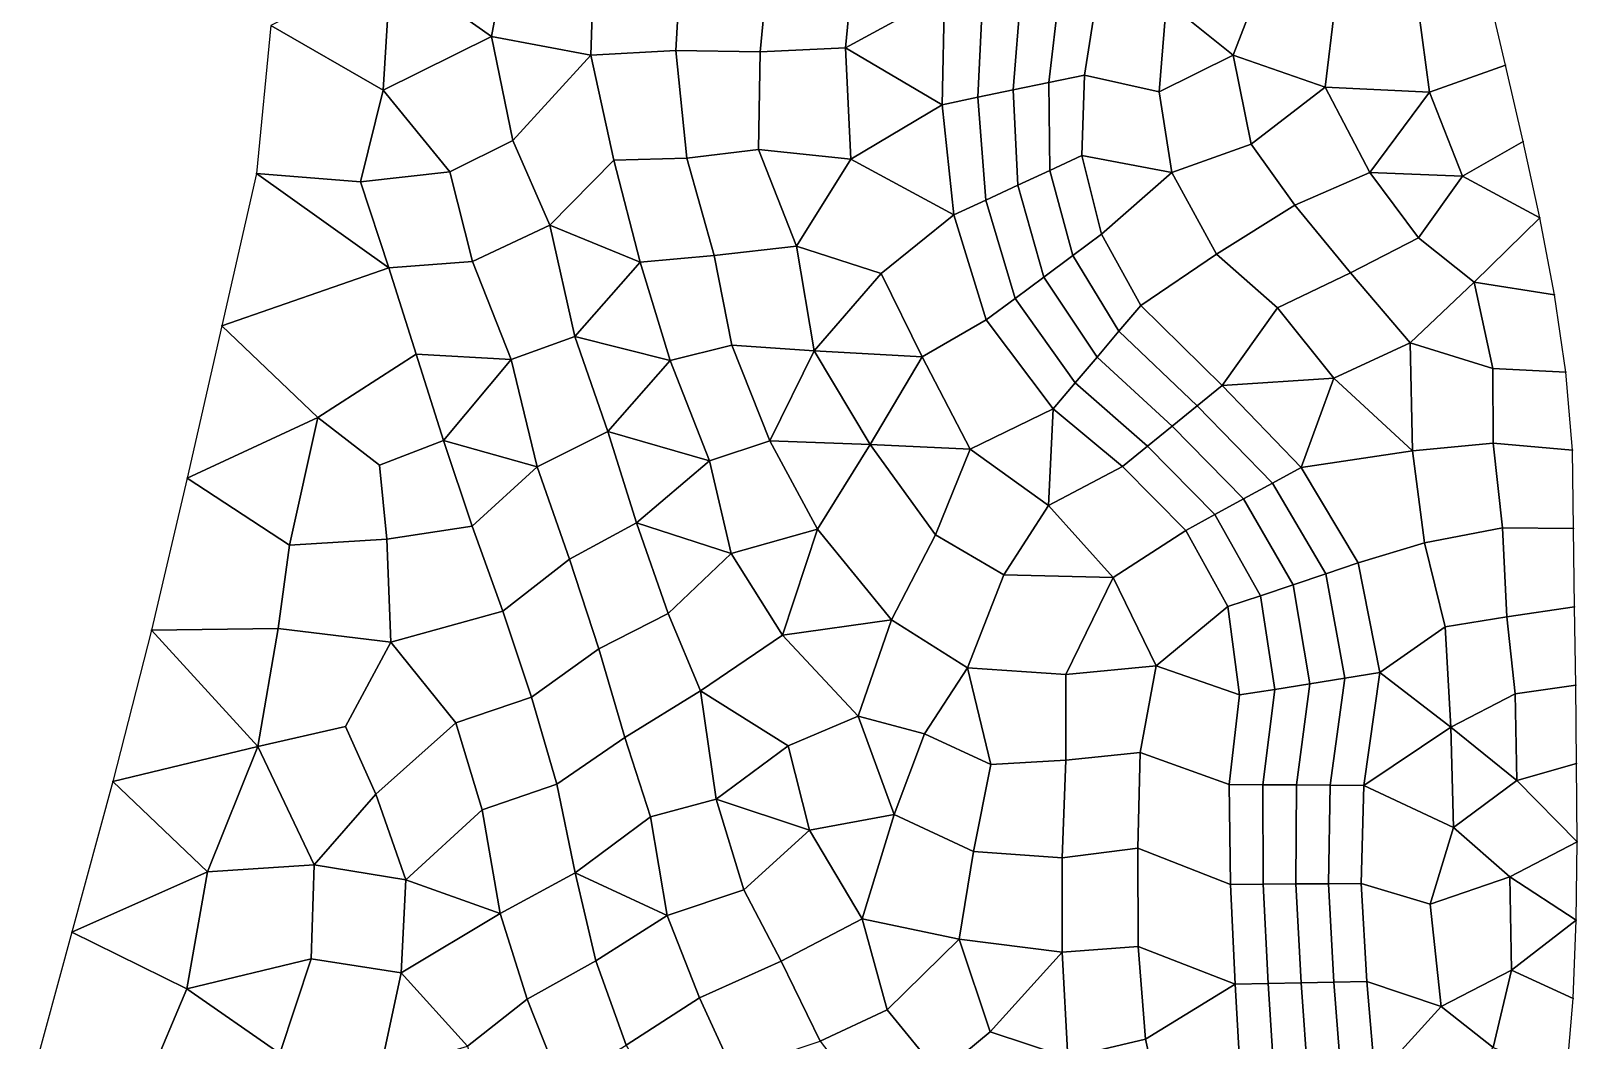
# Model space of a CAD drawing. Extents: x 391089 to 406232, y 6461839 to 6471033.
# Drawn here: x 403926.9 to 404189.2, y 6470342.9 to 6470514.2 of the extents above; entities that cross this region are included whole.
import ezdxf

# ---------------------------------------------------------------- set-up
doc = ezdxf.new("R2010")
doc.units = 0
for name, color, linetype in [('MESH_BOUND', 25, 'CONTINUOUS'), ('MESH_ELEMS', 18, 'CONTINUOUS'), ('MESH_NODES', 18, 'CONTINUOUS')]:
    doc.layers.add(name, color=color, linetype=linetype)

msp = doc.modelspace()

# ---------------------------------------------------------------- linework, layer by layer
at = {"layer": 'MESH_BOUND', "color": 25}
for points in [[(404177.037, 6470508.38, 6.102), (404173.406, 6470524.03, 4.552)], [(403967.588, 6470515.12, 3.218), (403965.142, 6470489.99, 4.467)], [(404180.042, 6470495.43, 5.876), (404177.037, 6470508.38, 6.102)], [(404182.911, 6470482.45, 5.476), (404180.042, 6470495.43, 5.876)], [(403965.142, 6470489.99, 4.467), (403959.247, 6470464.14, 5.478)], [(404185.403, 6470469.4, 5.1), (404182.911, 6470482.45, 5.476)], [(404187.305, 6470456.25, 4.723), (404185.403, 6470469.4, 5.1)], [(403959.247, 6470464.14, 5.478), (403953.353, 6470438.3, 4.936)], [(404188.41, 6470443.01, 4.124), (404187.305, 6470456.25, 4.723)], [(404188.601, 6470429.72, 3.824), (404188.41, 6470443.01, 4.124)], [(403953.353, 6470438.3, 4.936), (403947.342, 6470412.48, 4.225)], [(404188.791, 6470416.43, 3.184), (404188.601, 6470429.72, 3.824)], [(404188.982, 6470403.14, 3.511), (404188.791, 6470416.43, 3.184)], [(403947.342, 6470412.48, 4.225), (403940.759, 6470386.8, 3.603)], [(404189.14, 6470389.85, 4.058), (404188.982, 6470403.14, 3.511)], [(404189.21, 6470376.55, 4.41), (404189.14, 6470389.85, 4.058)], [(403940.759, 6470386.8, 3.603), (403933.807, 6470361.22, 3.65)], [(404189.064, 6470363.26, 4.702), (404189.21, 6470376.55, 4.41)], [(404188.524, 6470349.98, 4.929), (404189.064, 6470363.26, 4.702)], [(403933.807, 6470361.22, 3.65), (403926.854, 6470335.64, 4.252)], [(404187.419, 6470336.74, 5.2), (404188.524, 6470349.98, 4.929)]]:
    msp.add_polyline3d(points, dxfattribs=at)
at = {"layer": 'MESH_ELEMS', "color": 178}
for points in [[(404005.024, 6470513.27, 4.194), (404008.445, 6470531.76, 2.383), (403987.95, 6470525.31, 2.004), (404005.024, 6470513.27, 4.194)], [(404022.476, 6470529.12, 2.53), (404008.445, 6470531.76, 2.383), (404005.024, 6470513.27, 4.194), (404021.856, 6470510.07, 5.835)], [(404135.907, 6470523.14, 2.723), (404125.66, 6470531.11, 2.552), (404119.528, 6470519.12, 2.353), (404130.856, 6470510.07, 6.001)], [(404036.267, 6470510.85, 5.908), (404037.261, 6470527.78, 2.478), (404022.476, 6470529.12, 2.53), (404021.856, 6470510.07, 5.835)], [(404050.613, 6470510.62, 5.239), (404052.395, 6470529.49, 2.379), (404037.261, 6470527.78, 2.478), (404036.267, 6470510.85, 5.908)], [(404065.099, 6470511.31, 2.434), (404066.875, 6470530.11, 2.514), (404052.395, 6470529.49, 2.379), (404050.613, 6470510.62, 5.239)], [(404081.884, 6470520.51, 2.305), (404066.875, 6470530.11, 2.514), (404065.099, 6470511.31, 2.434), (404081.884, 6470520.51, 2.305)], [(403987.95, 6470525.31, 2.004), (403967.588, 6470515.12, 3.218), (403986.647, 6470504.12, 5.924), (403987.95, 6470525.31, 2.004)], [(404005.024, 6470513.27, 4.194), (403987.95, 6470525.31, 2.004), (403986.647, 6470504.12, 5.924), (404005.024, 6470513.27, 4.194)], [(404148.105, 6470518.22, 4.241), (404135.907, 6470523.14, 2.723), (404130.856, 6470510.07, 6.001), (404146.45, 6470504.63, 6.123)], [(404162.284, 6470517.73, 5.074), (404164.179, 6470503.78, 6.225), (404177.037, 6470508.38, 6.102), (404173.406, 6470524.03, 4.552)], [(404081.485, 6470501.67, 2.071), (404081.884, 6470520.51, 2.305), (404065.099, 6470511.31, 2.434), (404081.485, 6470501.67, 2.071)], [(404081.485, 6470501.67, 2.071), (404087.514, 6470502.93, 2.005), (404088.358, 6470520.47, 2.249), (404081.884, 6470520.51, 2.305)], [(404087.514, 6470502.93, 2.005), (404093.543, 6470504.19, 1.65), (404094.833, 6470520.44, 1.28), (404088.358, 6470520.47, 2.249)], [(404093.543, 6470504.19, 1.65), (404099.571, 6470505.45, 1.436), (404101.307, 6470520.41, 1.531), (404094.833, 6470520.44, 1.28)], [(404099.571, 6470505.45, 1.436), (404105.6, 6470506.71, 1.99), (404107.781, 6470520.38, 2.254), (404101.307, 6470520.41, 1.531)], [(404119.528, 6470519.12, 2.353), (404107.781, 6470520.38, 2.254), (404105.6, 6470506.71, 1.99), (404118.275, 6470503.85, 2.426)], [(404130.856, 6470510.07, 6.001), (404119.528, 6470519.12, 2.353), (404118.275, 6470503.85, 2.426), (404130.856, 6470510.07, 6.001)], [(404146.45, 6470504.63, 6.123), (404164.179, 6470503.78, 6.225), (404162.284, 6470517.73, 5.074), (404148.105, 6470518.22, 4.241)], [(403965.142, 6470489.99, 4.467), (403982.8, 6470488.6, 1.533), (403986.647, 6470504.12, 5.924), (403967.588, 6470515.12, 3.218)], [(404008.633, 6470495.57, 4.751), (404005.024, 6470513.27, 4.194), (403986.647, 6470504.12, 5.924), (403997.911, 6470490.29, 2.37)], [(404021.856, 6470510.07, 5.835), (404005.024, 6470513.27, 4.194), (404008.633, 6470495.57, 4.751), (404021.856, 6470510.07, 5.835)], [(404025.767, 6470492.23, 3.047), (404021.856, 6470510.07, 5.835), (404008.633, 6470495.57, 4.751), (404014.88, 6470481.22, 2.208)], [(404036.267, 6470510.85, 5.908), (404021.856, 6470510.07, 5.835), (404025.767, 6470492.23, 3.047), (404038.156, 6470492.57, 2.718)], [(404050.613, 6470510.62, 5.239), (404036.267, 6470510.85, 5.908), (404038.156, 6470492.57, 2.718), (404050.299, 6470494.06, 3.407)], [(404065.978, 6470492.43, 2.458), (404065.099, 6470511.31, 2.434), (404050.613, 6470510.62, 5.239), (404050.299, 6470494.06, 3.407)], [(404081.485, 6470501.67, 2.071), (404065.099, 6470511.31, 2.434), (404065.978, 6470492.43, 2.458), (404081.485, 6470501.67, 2.071)], [(404133.902, 6470494.97, 3.53), (404130.856, 6470510.07, 6.001), (404118.275, 6470503.85, 2.426), (404120.434, 6470490.17, 2.496)], [(404130.856, 6470510.07, 6.001), (404133.902, 6470494.97, 3.53), (404146.45, 6470504.63, 6.123), (404130.856, 6470510.07, 6.001)], [(404164.179, 6470503.78, 6.225), (404169.786, 6470489.55, 3.678), (404180.042, 6470495.43, 5.876), (404177.037, 6470508.38, 6.102)], [(404094.311, 6470488.01, 0.98), (404099.743, 6470490.53, 1.862), (404099.571, 6470505.45, 1.436), (404093.543, 6470504.19, 1.65)], [(404099.743, 6470490.53, 1.862), (404105.175, 6470493.04, 1.911), (404105.6, 6470506.71, 1.99), (404099.571, 6470505.45, 1.436)], [(404105.175, 6470493.04, 1.911), (404120.434, 6470490.17, 2.496), (404118.275, 6470503.85, 2.426), (404105.6, 6470506.71, 1.99)], [(404146.45, 6470504.63, 6.123), (404133.902, 6470494.97, 3.53), (404141.346, 6470484.61, 2.332), (404154.044, 6470490.16, 2.784)], [(404154.044, 6470490.16, 2.784), (404164.179, 6470503.78, 6.225), (404146.45, 6470504.63, 6.123), (404154.044, 6470490.16, 2.784)], [(403997.911, 6470490.29, 2.37), (403986.647, 6470504.12, 5.924), (403982.8, 6470488.6, 1.533), (403997.911, 6470490.29, 2.37)], [(404083.447, 6470482.97, 2.195), (404088.879, 6470485.49, 2.272), (404087.514, 6470502.93, 2.005), (404081.485, 6470501.67, 2.071)], [(404088.879, 6470485.49, 2.272), (404094.311, 6470488.01, 0.98), (404093.543, 6470504.19, 1.65), (404087.514, 6470502.93, 2.005)], [(404164.179, 6470503.78, 6.225), (404154.044, 6470490.16, 2.784), (404169.786, 6470489.55, 3.678), (404164.179, 6470503.78, 6.225)], [(404065.978, 6470492.43, 2.458), (404083.447, 6470482.97, 2.195), (404081.485, 6470501.67, 2.071), (404065.978, 6470492.43, 2.458)], [(403997.911, 6470490.29, 2.37), (404001.781, 6470475.05, 2.233), (404014.88, 6470481.22, 2.208), (404008.633, 6470495.57, 4.751)], [(404050.299, 6470494.06, 3.407), (404038.156, 6470492.57, 2.718), (404042.803, 6470476.09, 2.573), (404056.755, 6470477.67, 2.398)], [(404065.978, 6470492.43, 2.458), (404050.299, 6470494.06, 3.407), (404056.755, 6470477.67, 2.398), (404065.978, 6470492.43, 2.458)], [(404133.902, 6470494.97, 3.53), (404120.434, 6470490.17, 2.496), (404128.019, 6470476.32, 2.205), (404141.346, 6470484.61, 2.332)], [(404180.042, 6470495.43, 5.876), (404169.786, 6470489.55, 3.678), (404182.911, 6470482.45, 5.476), (404180.042, 6470495.43, 5.876)], [(404030.213, 6470474.93, 2.367), (404025.767, 6470492.23, 3.047), (404014.88, 6470481.22, 2.208), (404030.213, 6470474.93, 2.367)], [(404030.213, 6470474.93, 2.367), (404042.803, 6470476.09, 2.573), (404038.156, 6470492.57, 2.718), (404025.767, 6470492.23, 3.047)], [(404071.102, 6470473.01, 2.314), (404083.447, 6470482.97, 2.195), (404065.978, 6470492.43, 2.458), (404056.755, 6470477.67, 2.398)], [(404103.621, 6470476.07, 1.717), (404108.512, 6470479.71, 1.798), (404105.175, 6470493.04, 1.911), (404099.743, 6470490.53, 1.862)], [(404108.512, 6470479.71, 1.798), (404120.434, 6470490.17, 2.496), (404105.175, 6470493.04, 1.911), (404108.512, 6470479.71, 1.798)], [(403987.581, 6470474, 1.376), (403965.142, 6470489.99, 4.467), (403959.247, 6470464.14, 5.478), (403987.581, 6470474, 1.376)], [(403987.581, 6470474, 1.376), (403982.8, 6470488.6, 1.533), (403965.142, 6470489.99, 4.467), (403987.581, 6470474, 1.376)], [(403987.581, 6470474, 1.376), (404001.781, 6470475.05, 2.233), (403997.911, 6470490.29, 2.37), (403982.8, 6470488.6, 1.533)], [(404098.73, 6470472.42, 1.168), (404103.621, 6470476.07, 1.717), (404099.743, 6470490.53, 1.862), (404094.311, 6470488.01, 0.98)], [(404108.512, 6470479.71, 1.798), (404115.197, 6470467.59, 2.22), (404128.019, 6470476.32, 2.205), (404120.434, 6470490.17, 2.496)], [(404150.75, 6470473.14, 2.372), (404162.324, 6470479.07, 2.878), (404154.044, 6470490.16, 2.784), (404141.346, 6470484.61, 2.332)], [(404169.786, 6470489.55, 3.678), (404154.044, 6470490.16, 2.784), (404162.324, 6470479.07, 2.878), (404169.786, 6470489.55, 3.678)], [(404169.786, 6470489.55, 3.678), (404162.324, 6470479.07, 2.878), (404171.743, 6470471.57, 3.373), (404182.911, 6470482.45, 5.476)], [(404093.839, 6470468.78, 2.229), (404098.73, 6470472.42, 1.168), (404094.311, 6470488.01, 0.98), (404088.879, 6470485.49, 2.272)], [(404088.948, 6470465.13, 2.376), (404093.839, 6470468.78, 2.229), (404088.879, 6470485.49, 2.272), (404083.447, 6470482.97, 2.195)], [(404138.405, 6470467.17, 2.525), (404150.75, 6470473.14, 2.372), (404141.346, 6470484.61, 2.332), (404128.019, 6470476.32, 2.205)], [(404019.147, 6470462.35, 1.976), (404014.88, 6470481.22, 2.208), (404001.781, 6470475.05, 2.233), (404008.34, 6470458.44, 2.022)], [(404014.88, 6470481.22, 2.208), (404019.147, 6470462.35, 1.976), (404030.213, 6470474.93, 2.367), (404014.88, 6470481.22, 2.208)], [(404071.102, 6470473.01, 2.314), (404078.092, 6470458.87, 2.117), (404088.948, 6470465.13, 2.376), (404083.447, 6470482.97, 2.195)], [(404182.911, 6470482.45, 5.476), (404171.743, 6470471.57, 3.373), (404185.403, 6470469.4, 5.1), (404182.911, 6470482.45, 5.476)], [(404111.478, 6470463.21, 2.09), (404115.197, 6470467.59, 2.22), (404108.512, 6470479.71, 1.798), (404103.621, 6470476.07, 1.717)], [(404160.89, 6470461.25, 2.333), (404171.743, 6470471.57, 3.373), (404162.324, 6470479.07, 2.878), (404150.75, 6470473.14, 2.372)], [(404035.343, 6470458.26, 2.303), (404045.789, 6470460.86, 2.506), (404042.803, 6470476.09, 2.573), (404030.213, 6470474.93, 2.367)], [(404056.755, 6470477.67, 2.398), (404042.803, 6470476.09, 2.573), (404045.789, 6470460.86, 2.506), (404059.73, 6470459.92, 2.423)], [(404071.102, 6470473.01, 2.314), (404056.755, 6470477.67, 2.398), (404059.73, 6470459.92, 2.423), (404071.102, 6470473.01, 2.314)], [(404107.759, 6470458.83, 1.077), (404111.478, 6470463.21, 2.09), (404103.621, 6470476.07, 1.717), (404098.73, 6470472.42, 1.168)], [(404128.962, 6470454, 2.299), (404138.405, 6470467.17, 2.525), (404128.019, 6470476.32, 2.205), (404115.197, 6470467.59, 2.22)], [(403975.528, 6470448.59, 3.259), (403992.211, 6470459.35, 1.242), (403987.581, 6470474, 1.376), (403959.247, 6470464.14, 5.478)], [(403992.211, 6470459.35, 1.242), (404008.34, 6470458.44, 2.022), (404001.781, 6470475.05, 2.233), (403987.581, 6470474, 1.376)], [(404019.147, 6470462.35, 1.976), (404035.343, 6470458.26, 2.303), (404030.213, 6470474.93, 2.367), (404019.147, 6470462.35, 1.976)], [(404071.102, 6470473.01, 2.314), (404059.73, 6470459.92, 2.423), (404078.092, 6470458.87, 2.117), (404071.102, 6470473.01, 2.314)], [(404147.933, 6470455.26, 2.509), (404160.89, 6470461.25, 2.333), (404150.75, 6470473.14, 2.372), (404138.405, 6470467.17, 2.525)], [(404104.04, 6470454.45, 2.094), (404107.759, 6470458.83, 1.077), (404098.73, 6470472.42, 1.168), (404093.839, 6470468.78, 2.229)], [(404160.89, 6470461.25, 2.333), (404174.928, 6470456.91, 2.797), (404171.743, 6470471.57, 3.373), (404160.89, 6470461.25, 2.333)], [(404174.928, 6470456.91, 2.797), (404187.305, 6470456.25, 4.723), (404185.403, 6470469.4, 5.1), (404171.743, 6470471.57, 3.373)], [(404100.321, 6470450.07, 2.188), (404104.04, 6470454.45, 2.094), (404093.839, 6470468.78, 2.229), (404088.948, 6470465.13, 2.376)], [(404086.209, 6470443.2, 2.146), (404100.321, 6470450.07, 2.188), (404088.948, 6470465.13, 2.376), (404078.092, 6470458.87, 2.117)], [(404111.478, 6470463.21, 2.09), (404124.739, 6470450.56, 1.514), (404128.962, 6470454, 2.299), (404115.197, 6470467.59, 2.22)], [(404138.405, 6470467.17, 2.525), (404128.962, 6470454, 2.299), (404147.933, 6470455.26, 2.509), (404138.405, 6470467.17, 2.525)], [(403975.528, 6470448.59, 3.259), (403959.247, 6470464.14, 5.478), (403953.353, 6470438.3, 4.936), (403975.528, 6470448.59, 3.259)], [(404107.759, 6470458.83, 1.077), (404120.517, 6470447.13, 1.121), (404124.739, 6470450.56, 1.514), (404111.478, 6470463.21, 2.09)], [(404008.34, 6470458.44, 2.022), (404012.738, 6470440.2, 2.097), (404024.772, 6470446.23, 2.134), (404019.147, 6470462.35, 1.976)], [(404024.772, 6470446.23, 2.134), (404035.343, 6470458.26, 2.303), (404019.147, 6470462.35, 1.976), (404024.772, 6470446.23, 2.134)], [(404045.789, 6470460.86, 2.506), (404035.343, 6470458.26, 2.303), (404042.016, 6470441.2, 2.259), (404052.212, 6470444.62, 2.457)], [(404059.73, 6470459.92, 2.423), (404045.789, 6470460.86, 2.506), (404052.212, 6470444.62, 2.457), (404059.73, 6470459.92, 2.423)], [(404052.212, 6470444.62, 2.457), (404069.245, 6470443.98, 2.321), (404059.73, 6470459.92, 2.423), (404052.212, 6470444.62, 2.457)], [(404078.092, 6470458.87, 2.117), (404059.73, 6470459.92, 2.423), (404069.245, 6470443.98, 2.321), (404078.092, 6470458.87, 2.117)], [(404147.933, 6470455.26, 2.509), (404161.274, 6470442.91, 2.509), (404160.89, 6470461.25, 2.333), (404147.933, 6470455.26, 2.509)], [(404174.928, 6470456.91, 2.797), (404160.89, 6470461.25, 2.333), (404161.274, 6470442.91, 2.509), (404174.975, 6470444.22, 2.561)], [(403986.009, 6470440.46, 2.013), (403996.842, 6470444.7, 1.522), (403992.211, 6470459.35, 1.242), (403975.528, 6470448.59, 3.259)], [(403996.842, 6470444.7, 1.522), (404008.34, 6470458.44, 2.022), (403992.211, 6470459.35, 1.242), (403996.842, 6470444.7, 1.522)], [(404012.738, 6470440.2, 2.097), (404008.34, 6470458.44, 2.022), (403996.842, 6470444.7, 1.522), (404012.738, 6470440.2, 2.097)], [(404024.772, 6470446.23, 2.134), (404042.016, 6470441.2, 2.259), (404035.343, 6470458.26, 2.303), (404024.772, 6470446.23, 2.134)], [(404086.209, 6470443.2, 2.146), (404078.092, 6470458.87, 2.117), (404069.245, 6470443.98, 2.321), (404086.209, 6470443.2, 2.146)], [(404104.04, 6470454.45, 2.094), (404116.295, 6470443.7, 2.307), (404120.517, 6470447.13, 1.121), (404107.759, 6470458.83, 1.077)], [(404128.962, 6470454, 2.299), (404142.403, 6470440.09, 2.237), (404147.933, 6470455.26, 2.509), (404128.962, 6470454, 2.299)], [(404147.933, 6470455.26, 2.509), (404142.403, 6470440.09, 2.237), (404161.274, 6470442.91, 2.509), (404147.933, 6470455.26, 2.509)], [(404174.975, 6470444.22, 2.561), (404188.41, 6470443.01, 4.124), (404187.305, 6470456.25, 4.723), (404174.928, 6470456.91, 2.797)], [(404100.321, 6470450.07, 2.188), (404112.072, 6470440.26, 2.313), (404116.295, 6470443.7, 2.307), (404104.04, 6470454.45, 2.094)], [(404124.739, 6470450.56, 1.514), (404137.512, 6470437.42, 1.104), (404142.403, 6470440.09, 2.237), (404128.962, 6470454, 2.299)], [(404099.522, 6470433.62, 2.131), (404100.321, 6470450.07, 2.188), (404086.209, 6470443.2, 2.146), (404099.522, 6470433.62, 2.131)], [(404100.321, 6470450.07, 2.188), (404099.522, 6470433.62, 2.131), (404112.072, 6470440.26, 2.313), (404100.321, 6470450.07, 2.188)], [(404120.517, 6470447.13, 1.121), (404132.622, 6470434.75, 2.349), (404137.512, 6470437.42, 1.104), (404124.739, 6470450.56, 1.514)], [(403975.528, 6470448.59, 3.259), (403953.353, 6470438.3, 4.936), (403970.723, 6470426.92, 4.181), (403975.528, 6470448.59, 3.259)], [(403970.723, 6470426.92, 4.181), (403987.247, 6470427.92, 2.363), (403986.009, 6470440.46, 2.013), (403975.528, 6470448.59, 3.259)], [(404116.295, 6470443.7, 2.307), (404127.731, 6470432.09, 2.296), (404132.622, 6470434.75, 2.349), (404120.517, 6470447.13, 1.121)], [(403996.842, 6470444.7, 1.522), (403986.009, 6470440.46, 2.013), (403987.247, 6470427.92, 2.363), (404001.75, 6470430.14, 1.251)], [(404001.75, 6470430.14, 1.251), (404012.738, 6470440.2, 2.097), (403996.842, 6470444.7, 1.522), (404001.75, 6470430.14, 1.251)], [(404012.738, 6470440.2, 2.097), (404018.22, 6470424.51, 2.259), (404029.637, 6470430.68, 2.012), (404024.772, 6470446.23, 2.134)], [(404042.016, 6470441.2, 2.259), (404024.772, 6470446.23, 2.134), (404029.637, 6470430.68, 2.012), (404042.016, 6470441.2, 2.259)], [(404045.661, 6470425.47, 2.165), (404060.348, 6470429.65, 2.406), (404052.212, 6470444.62, 2.457), (404042.016, 6470441.2, 2.259)], [(404060.348, 6470429.65, 2.406), (404069.245, 6470443.98, 2.321), (404052.212, 6470444.62, 2.457), (404060.348, 6470429.65, 2.406)], [(404176.583, 6470429.83, 2.657), (404174.975, 6470444.22, 2.561), (404161.274, 6470442.91, 2.509), (404163.322, 6470427.3, 2.597)], [(404176.583, 6470429.83, 2.657), (404188.601, 6470429.72, 3.824), (404188.41, 6470443.01, 4.124), (404174.975, 6470444.22, 2.561)], [(404060.348, 6470429.65, 2.406), (404072.853, 6470414.26, 2.278), (404080.321, 6470428.64, 2.175), (404069.245, 6470443.98, 2.321)], [(404086.209, 6470443.2, 2.146), (404069.245, 6470443.98, 2.321), (404080.321, 6470428.64, 2.175), (404086.209, 6470443.2, 2.146)], [(404080.321, 6470428.64, 2.175), (404091.913, 6470421.87, 1.991), (404099.522, 6470433.62, 2.131), (404086.209, 6470443.2, 2.146)], [(404112.072, 6470440.26, 2.313), (404122.84, 6470429.42, 2.22), (404127.731, 6470432.09, 2.296), (404116.295, 6470443.7, 2.307)], [(404152.086, 6470423.91, 2.02), (404163.322, 6470427.3, 2.597), (404161.274, 6470442.91, 2.509), (404142.403, 6470440.09, 2.237)], [(404018.22, 6470424.51, 2.259), (404012.738, 6470440.2, 2.097), (404001.75, 6470430.14, 1.251), (404006.949, 6470415.68, 0.803)], [(404045.661, 6470425.47, 2.165), (404042.016, 6470441.2, 2.259), (404029.637, 6470430.68, 2.012), (404045.661, 6470425.47, 2.165)], [(404110.492, 6470421.41, 1.992), (404122.84, 6470429.42, 2.22), (404112.072, 6470440.26, 2.313), (404099.522, 6470433.62, 2.131)], [(404137.512, 6470437.42, 1.104), (404146.558, 6470422.05, 1.034), (404152.086, 6470423.91, 2.02), (404142.403, 6470440.09, 2.237)], [(403947.342, 6470412.48, 4.225), (403968.791, 6470412.76, 3.898), (403970.723, 6470426.92, 4.181), (403953.353, 6470438.3, 4.936)], [(404132.622, 6470434.75, 2.349), (404141.03, 6470420.19, 2.09), (404146.558, 6470422.05, 1.034), (404137.512, 6470437.42, 1.104)], [(404110.492, 6470421.41, 1.992), (404099.522, 6470433.62, 2.131), (404091.913, 6470421.87, 1.991), (404110.492, 6470421.41, 1.992)], [(404127.731, 6470432.09, 2.296), (404135.502, 6470418.33, 2.155), (404141.03, 6470420.19, 2.09), (404132.622, 6470434.75, 2.349)], [(404122.84, 6470429.42, 2.22), (404129.974, 6470416.48, 2.221), (404135.502, 6470418.33, 2.155), (404127.731, 6470432.09, 2.296)], [(403987.949, 6470410.47, 2.796), (404006.949, 6470415.68, 0.803), (404001.75, 6470430.14, 1.251), (403987.247, 6470427.92, 2.363)], [(404034.971, 6470415.32, 2.133), (404029.637, 6470430.68, 2.012), (404018.22, 6470424.51, 2.259), (404023.241, 6470409.32, 2.214)], [(404029.637, 6470430.68, 2.012), (404034.971, 6470415.32, 2.133), (404045.661, 6470425.47, 2.165), (404029.637, 6470430.68, 2.012)], [(404060.348, 6470429.65, 2.406), (404045.661, 6470425.47, 2.165), (404054.371, 6470411.62, 2.342), (404060.348, 6470429.65, 2.406)], [(404054.371, 6470411.62, 2.342), (404072.853, 6470414.26, 2.278), (404060.348, 6470429.65, 2.406), (404054.371, 6470411.62, 2.342)], [(404091.913, 6470421.87, 1.991), (404080.321, 6470428.64, 2.175), (404072.853, 6470414.26, 2.278), (404085.779, 6470406.11, 2.384)], [(404129.974, 6470416.48, 2.221), (404122.84, 6470429.42, 2.22), (404110.492, 6470421.41, 1.992), (404117.796, 6470406.43, 1.946)], [(404177.303, 6470414.77, 2.696), (404176.583, 6470429.83, 2.657), (404163.322, 6470427.3, 2.597), (404166.841, 6470413.02, 2.535)], [(404177.303, 6470414.77, 2.696), (404188.791, 6470416.43, 3.184), (404188.601, 6470429.72, 3.824), (404176.583, 6470429.83, 2.657)], [(403987.949, 6470410.47, 2.796), (403987.247, 6470427.92, 2.363), (403970.723, 6470426.92, 4.181), (403968.791, 6470412.76, 3.898)], [(404166.841, 6470413.02, 2.535), (404163.322, 6470427.3, 2.597), (404152.086, 6470423.91, 2.02), (404155.759, 6470405.29, 2.217)], [(404006.949, 6470415.68, 0.803), (404011.805, 6470401.11, 1.803), (404023.241, 6470409.32, 2.214), (404018.22, 6470424.51, 2.259)], [(404054.371, 6470411.62, 2.342), (404045.661, 6470425.47, 2.165), (404034.971, 6470415.32, 2.133), (404040.452, 6470402.21, 2.049)], [(404146.558, 6470422.05, 1.034), (404149.808, 6470404.33, 1.132), (404155.759, 6470405.29, 2.217), (404152.086, 6470423.91, 2.02)], [(404102.456, 6470404.96, 2.112), (404110.492, 6470421.41, 1.992), (404091.913, 6470421.87, 1.991), (404085.779, 6470406.11, 2.384)], [(404110.492, 6470421.41, 1.992), (404102.456, 6470404.96, 2.112), (404117.796, 6470406.43, 1.946), (404110.492, 6470421.41, 1.992)], [(404141.03, 6470420.19, 2.09), (404143.856, 6470403.38, 1.616), (404149.808, 6470404.33, 1.132), (404146.558, 6470422.05, 1.034)], [(404129.974, 6470416.48, 2.221), (404131.953, 6470401.48, 1.799), (404137.904, 6470402.43, 2.17), (404135.502, 6470418.33, 2.155)], [(404135.502, 6470418.33, 2.155), (404137.904, 6470402.43, 2.17), (404143.856, 6470403.38, 1.616), (404141.03, 6470420.19, 2.09)], [(403998.95, 6470396.78, 2.215), (404011.805, 6470401.11, 1.803), (404006.949, 6470415.68, 0.803), (403987.949, 6470410.47, 2.796)], [(404040.452, 6470402.21, 2.049), (404034.971, 6470415.32, 2.133), (404023.241, 6470409.32, 2.214), (404027.607, 6470394.24, 2.204)], [(404129.974, 6470416.48, 2.221), (404117.796, 6470406.43, 1.946), (404131.953, 6470401.48, 1.799), (404129.974, 6470416.48, 2.221)], [(404188.982, 6470403.14, 3.511), (404188.791, 6470416.43, 3.184), (404177.303, 6470414.77, 2.696), (404178.683, 6470401.68, 2.361)], [(403965.332, 6470392.74, 3.409), (403968.791, 6470412.76, 3.898), (403947.342, 6470412.48, 4.225), (403965.332, 6470392.74, 3.409)], [(403980.213, 6470396.15, 3.642), (403987.949, 6470410.47, 2.796), (403968.791, 6470412.76, 3.898), (403965.332, 6470392.74, 3.409)], [(404054.371, 6470411.62, 2.342), (404067.203, 6470397.9, 2.401), (404072.853, 6470414.26, 2.278), (404054.371, 6470411.62, 2.342)], [(404078.476, 6470394.9, 2.437), (404085.779, 6470406.11, 2.384), (404072.853, 6470414.26, 2.278), (404067.203, 6470397.9, 2.401)], [(404167.791, 6470396.02, 2.017), (404166.841, 6470413.02, 2.535), (404155.759, 6470405.29, 2.217), (404167.791, 6470396.02, 2.017)], [(404178.683, 6470401.68, 2.361), (404177.303, 6470414.77, 2.696), (404166.841, 6470413.02, 2.535), (404167.791, 6470396.02, 2.017)], [(403940.759, 6470386.8, 3.603), (403965.332, 6470392.74, 3.409), (403947.342, 6470412.48, 4.225), (403940.759, 6470386.8, 3.603)], [(403998.95, 6470396.78, 2.215), (403987.949, 6470410.47, 2.796), (403980.213, 6470396.15, 3.642), (403985.364, 6470384.66, 3.741)], [(404054.371, 6470411.62, 2.342), (404040.452, 6470402.21, 2.049), (404055.372, 6470392.85, 2.116), (404067.203, 6470397.9, 2.401)], [(404027.607, 6470394.24, 2.204), (404023.241, 6470409.32, 2.214), (404011.805, 6470401.11, 1.803), (404016.099, 6470386.36, 1.611)], [(404085.779, 6470406.11, 2.384), (404078.476, 6470394.9, 2.437), (404089.71, 6470389.66, 2.287), (404085.779, 6470406.11, 2.384)], [(404102.456, 6470404.96, 2.112), (404085.779, 6470406.11, 2.384), (404089.71, 6470389.66, 2.287), (404102.483, 6470390.44, 2.029)], [(404115.092, 6470391.69, 2.065), (404117.796, 6470406.43, 1.946), (404102.456, 6470404.96, 2.112), (404102.483, 6470390.44, 2.029)], [(404131.953, 6470401.48, 1.799), (404117.796, 6470406.43, 1.946), (404115.092, 6470391.69, 2.065), (404130.154, 6470386.28, 1.992)], [(404149.808, 6470404.33, 1.132), (404147.317, 6470386.17, 1.684), (404153.037, 6470386.13, 2.089), (404155.759, 6470405.29, 2.217)], [(404167.791, 6470396.02, 2.017), (404155.759, 6470405.29, 2.217), (404153.037, 6470386.13, 2.089), (404167.791, 6470396.02, 2.017)], [(404043.156, 6470383.8, 1.896), (404040.452, 6470402.21, 2.049), (404027.607, 6470394.24, 2.204), (404031.96, 6470380.81, 2.133)], [(404040.452, 6470402.21, 2.049), (404043.156, 6470383.8, 1.896), (404055.372, 6470392.85, 2.116), (404040.452, 6470402.21, 2.049)], [(404131.953, 6470401.48, 1.799), (404130.154, 6470386.28, 1.992), (404135.875, 6470386.24, 1.959), (404137.904, 6470402.43, 2.17)], [(404137.904, 6470402.43, 2.17), (404135.875, 6470386.24, 1.959), (404141.596, 6470386.21, 1.263), (404143.856, 6470403.38, 1.616)], [(404143.856, 6470403.38, 1.616), (404141.596, 6470386.21, 1.263), (404147.317, 6470386.17, 1.684), (404149.808, 6470404.33, 1.132)], [(404189.14, 6470389.85, 4.058), (404188.982, 6470403.14, 3.511), (404178.683, 6470401.68, 2.361), (404178.961, 6470386.99, 1.989)], [(403998.95, 6470396.78, 2.215), (404003.431, 6470382.01, 2.439), (404016.099, 6470386.36, 1.611), (404011.805, 6470401.11, 1.803)], [(404178.961, 6470386.99, 1.989), (404178.683, 6470401.68, 2.361), (404167.791, 6470396.02, 2.017), (404178.961, 6470386.99, 1.989)], [(404067.203, 6470397.9, 2.401), (404055.372, 6470392.85, 2.116), (404058.97, 6470378.56, 1.798), (404073.358, 6470381.19, 2.253)], [(404078.476, 6470394.9, 2.437), (404067.203, 6470397.9, 2.401), (404073.358, 6470381.19, 2.253), (404078.476, 6470394.9, 2.437)], [(403974.894, 6470372.66, 3.447), (403985.364, 6470384.66, 3.741), (403980.213, 6470396.15, 3.642), (403965.332, 6470392.74, 3.409)], [(403985.364, 6470384.66, 3.741), (403990.482, 6470370.09, 3.426), (404003.431, 6470382.01, 2.439), (403998.95, 6470396.78, 2.215)], [(404031.96, 6470380.81, 2.133), (404027.607, 6470394.24, 2.204), (404016.099, 6470386.36, 1.611), (404019.208, 6470371.31, 1.106)], [(404073.358, 6470381.19, 2.253), (404086.789, 6470374.89, 2.216), (404089.71, 6470389.66, 2.287), (404078.476, 6470394.9, 2.437)], [(404167.791, 6470396.02, 2.017), (404153.037, 6470386.13, 2.089), (404168.262, 6470379.01, 1.798), (404167.791, 6470396.02, 2.017)], [(404167.791, 6470396.02, 2.017), (404168.262, 6470379.01, 1.798), (404178.961, 6470386.99, 1.989), (404167.791, 6470396.02, 2.017)], [(403965.332, 6470392.74, 3.409), (403940.759, 6470386.8, 3.603), (403956.844, 6470371.46, 3.342), (403965.332, 6470392.74, 3.409)], [(403965.332, 6470392.74, 3.409), (403956.844, 6470371.46, 3.342), (403974.894, 6470372.66, 3.447), (403965.332, 6470392.74, 3.409)], [(404043.156, 6470383.8, 1.896), (404058.97, 6470378.56, 1.798), (404055.372, 6470392.85, 2.116), (404043.156, 6470383.8, 1.896)], [(404114.685, 6470375.47, 2.069), (404115.092, 6470391.69, 2.065), (404102.483, 6470390.44, 2.029), (404101.831, 6470373.85, 2.142)], [(404130.154, 6470386.28, 1.992), (404115.092, 6470391.69, 2.065), (404114.685, 6470375.47, 2.069), (404130.415, 6470369.33, 1.977)], [(404086.789, 6470374.89, 2.216), (404101.831, 6470373.85, 2.142), (404102.483, 6470390.44, 2.029), (404089.71, 6470389.66, 2.287)], [(404189.14, 6470389.85, 4.058), (404178.961, 6470386.99, 1.989), (404189.21, 6470376.55, 4.41), (404189.14, 6470389.85, 4.058)], [(403956.844, 6470371.46, 3.342), (403940.759, 6470386.8, 3.603), (403933.807, 6470361.22, 3.65), (403956.844, 6470371.46, 3.342)], [(404019.208, 6470371.31, 1.106), (404016.099, 6470386.36, 1.611), (404003.431, 6470382.01, 2.439), (404006.491, 6470364.37, 2.517)], [(404177.814, 6470370.64, 2.233), (404189.21, 6470376.55, 4.41), (404178.961, 6470386.99, 1.989), (404168.262, 6470379.01, 1.798)], [(403985.364, 6470384.66, 3.741), (403974.894, 6470372.66, 3.447), (403990.482, 6470370.09, 3.426), (403985.364, 6470384.66, 3.741)], [(404047.804, 6470368.43, 1.743), (404043.156, 6470383.8, 1.896), (404031.96, 6470380.81, 2.133), (404034.798, 6470364.03, 2.008)], [(404058.97, 6470378.56, 1.798), (404043.156, 6470383.8, 1.896), (404047.804, 6470368.43, 1.743), (404058.97, 6470378.56, 1.798)], [(404130.154, 6470386.28, 1.992), (404130.415, 6470369.33, 1.977), (404135.95, 6470369.37, 1.871), (404135.875, 6470386.24, 1.959)], [(404135.875, 6470386.24, 1.959), (404135.95, 6470369.37, 1.871), (404141.485, 6470369.41, 1.156), (404141.596, 6470386.21, 1.263)], [(404141.596, 6470386.21, 1.263), (404141.485, 6470369.41, 1.156), (404147.021, 6470369.44, 2.102), (404147.317, 6470386.17, 1.684)], [(404147.317, 6470386.17, 1.684), (404147.021, 6470369.44, 2.102), (404152.556, 6470369.48, 2.034), (404153.037, 6470386.13, 2.089)], [(404152.556, 6470369.48, 2.034), (404164.292, 6470365.99, 1.868), (404168.262, 6470379.01, 1.798), (404153.037, 6470386.13, 2.089)], [(404003.431, 6470382.01, 2.439), (403990.482, 6470370.09, 3.426), (404006.491, 6470364.37, 2.517), (404003.431, 6470382.01, 2.439)], [(404067.918, 6470363.51, 1.932), (404073.358, 6470381.19, 2.253), (404058.97, 6470378.56, 1.798), (404067.918, 6470363.51, 1.932)], [(404067.918, 6470363.51, 1.932), (404084.348, 6470360.05, 2.267), (404086.789, 6470374.89, 2.216), (404073.358, 6470381.19, 2.253)], [(404034.798, 6470364.03, 2.008), (404031.96, 6470380.81, 2.133), (404019.208, 6470371.31, 1.106), (404034.798, 6470364.03, 2.008)], [(404047.804, 6470368.43, 1.743), (404054.166, 6470356.32, 1.834), (404067.918, 6470363.51, 1.932), (404058.97, 6470378.56, 1.798)], [(404168.262, 6470379.01, 1.798), (404164.292, 6470365.99, 1.868), (404177.814, 6470370.64, 2.233), (404168.262, 6470379.01, 1.798)], [(404177.814, 6470370.64, 2.233), (404189.064, 6470363.26, 4.702), (404189.21, 6470376.55, 4.41), (404177.814, 6470370.64, 2.233)], [(404084.348, 6470360.05, 2.267), (404101.817, 6470357.8, 2.017), (404101.831, 6470373.85, 2.142), (404086.789, 6470374.89, 2.216)], [(404114.714, 6470358.79, 2.108), (404114.685, 6470375.47, 2.069), (404101.831, 6470373.85, 2.142), (404101.817, 6470357.8, 2.017)], [(404114.714, 6470358.79, 2.108), (404131.2, 6470352.4, 1.997), (404130.415, 6470369.33, 1.977), (404114.685, 6470375.47, 2.069)], [(403933.807, 6470361.22, 3.65), (403953.305, 6470351.6, 3.129), (403956.844, 6470371.46, 3.342), (403933.807, 6470361.22, 3.65)], [(403974.386, 6470356.69, 3.272), (403974.894, 6470372.66, 3.447), (403956.844, 6470371.46, 3.342), (403953.305, 6470351.6, 3.129)], [(403974.386, 6470356.69, 3.272), (403989.705, 6470354.33, 3.282), (403990.482, 6470370.09, 3.426), (403974.894, 6470372.66, 3.447)], [(404022.709, 6470356.35, 1.324), (404019.208, 6470371.31, 1.106), (404006.491, 6470364.37, 2.517), (404011.063, 6470349.84, 2.594)], [(404019.208, 6470371.31, 1.106), (404022.709, 6470356.35, 1.324), (404034.798, 6470364.03, 2.008), (404019.208, 6470371.31, 1.106)], [(404178.101, 6470354.75, 3.075), (404177.814, 6470370.64, 2.233), (404164.292, 6470365.99, 1.868), (404166.169, 6470348.63, 1.97)], [(404178.101, 6470354.75, 3.075), (404189.064, 6470363.26, 4.702), (404177.814, 6470370.64, 2.233), (404178.101, 6470354.75, 3.075)], [(403989.705, 6470354.33, 3.282), (404006.491, 6470364.37, 2.517), (403990.482, 6470370.09, 3.426), (403989.705, 6470354.33, 3.282)], [(404040.322, 6470350.1, 1.866), (404054.166, 6470356.32, 1.834), (404047.804, 6470368.43, 1.743), (404034.798, 6470364.03, 2.008)], [(404130.415, 6470369.33, 1.977), (404131.2, 6470352.4, 1.997), (404136.782, 6470352.52, 1.928), (404135.95, 6470369.37, 1.871)], [(404135.95, 6470369.37, 1.871), (404136.782, 6470352.52, 1.928), (404142.365, 6470352.64, 0.975), (404141.485, 6470369.41, 1.156)], [(404141.485, 6470369.41, 1.156), (404142.365, 6470352.64, 0.975), (404147.947, 6470352.75, 1.806), (404147.021, 6470369.44, 2.102)], [(404147.021, 6470369.44, 2.102), (404147.947, 6470352.75, 1.806), (404153.53, 6470352.87, 1.827), (404152.556, 6470369.48, 2.034)], [(404153.53, 6470352.87, 1.827), (404166.169, 6470348.63, 1.97), (404164.292, 6470365.99, 1.868), (404152.556, 6470369.48, 2.034)], [(403989.705, 6470354.33, 3.282), (404000.911, 6470341.88, 2.992), (404011.063, 6470349.84, 2.594), (404006.491, 6470364.37, 2.517)], [(404022.709, 6470356.35, 1.324), (404027.854, 6470342.03, 1.48), (404040.322, 6470350.1, 1.866), (404034.798, 6470364.03, 2.008)], [(404054.166, 6470356.32, 1.834), (404060.756, 6470342.73, 1.72), (404072.139, 6470348.04, 1.979), (404067.918, 6470363.51, 1.932)], [(404067.918, 6470363.51, 1.932), (404072.139, 6470348.04, 1.979), (404084.348, 6470360.05, 2.267), (404067.918, 6470363.51, 1.932)], [(404189.064, 6470363.26, 4.702), (404178.101, 6470354.75, 3.075), (404188.524, 6470349.98, 4.929), (404189.064, 6470363.26, 4.702)], [(403946.893, 6470336.43, 3.011), (403953.305, 6470351.6, 3.129), (403933.807, 6470361.22, 3.65), (403926.854, 6470335.64, 4.252)], [(404089.597, 6470344.32, 2.153), (404084.348, 6470360.05, 2.267), (404072.139, 6470348.04, 1.979), (404081.046, 6470337.15, 2.227)], [(404101.817, 6470357.8, 2.017), (404084.348, 6470360.05, 2.267), (404089.597, 6470344.32, 2.153), (404101.817, 6470357.8, 2.017)], [(404101.817, 6470357.8, 2.017), (404089.597, 6470344.32, 2.153), (404102.826, 6470339.95, 1.948), (404101.817, 6470357.8, 2.017)], [(404101.817, 6470357.8, 2.017), (404102.826, 6470339.95, 1.948), (404116.001, 6470343.08, 1.985), (404114.714, 6470358.79, 2.108)], [(404116.001, 6470343.08, 1.985), (404131.2, 6470352.4, 1.997), (404114.714, 6470358.79, 2.108), (404116.001, 6470343.08, 1.985)], [(403969.075, 6470340.62, 3.128), (403974.386, 6470356.69, 3.272), (403953.305, 6470351.6, 3.129), (403969.075, 6470340.62, 3.128)], [(403986.043, 6470337.42, 3.161), (403989.705, 6470354.33, 3.282), (403974.386, 6470356.69, 3.272), (403969.075, 6470340.62, 3.128)], [(404011.063, 6470349.84, 2.594), (404016.829, 6470335.32, 2.368), (404027.854, 6470342.03, 1.48), (404022.709, 6470356.35, 1.324)], [(404045.971, 6470337.75, 1.823), (404060.756, 6470342.73, 1.72), (404054.166, 6470356.32, 1.834), (404040.322, 6470350.1, 1.866)], [(403989.705, 6470354.33, 3.282), (403986.043, 6470337.42, 3.161), (404000.911, 6470341.88, 2.992), (403989.705, 6470354.33, 3.282)], [(404132.181, 6470335.48, 2.098), (404131.2, 6470352.4, 1.997), (404116.001, 6470343.08, 1.985), (404119.083, 6470329.16, 2.057)], [(404131.2, 6470352.4, 1.997), (404132.181, 6470335.48, 2.098), (404137.868, 6470335.68, 1.643), (404136.782, 6470352.52, 1.928)], [(404136.782, 6470352.52, 1.928), (404137.868, 6470335.68, 1.643), (404143.556, 6470335.88, 0.959), (404142.365, 6470352.64, 0.975)], [(404142.365, 6470352.64, 0.975), (404143.556, 6470335.88, 0.959), (404149.244, 6470336.07, 1.889), (404147.947, 6470352.75, 1.806)], [(404147.947, 6470352.75, 1.806), (404149.244, 6470336.07, 1.889), (404154.932, 6470336.27, 1.771), (404153.53, 6470352.87, 1.827)], [(404166.169, 6470348.63, 1.97), (404153.53, 6470352.87, 1.827), (404154.932, 6470336.27, 1.771), (404166.169, 6470348.63, 1.97)], [(404166.169, 6470348.63, 1.97), (404174.954, 6470341.66, 2.878), (404178.101, 6470354.75, 3.075), (404166.169, 6470348.63, 1.97)], [(404174.954, 6470341.66, 2.878), (404187.419, 6470336.74, 5.2), (404188.524, 6470349.98, 4.929), (404178.101, 6470354.75, 3.075)], [(403946.893, 6470336.43, 3.011), (403958.966, 6470327.7, 2.88), (403969.075, 6470340.62, 3.128), (403953.305, 6470351.6, 3.129)], [(404000.911, 6470341.88, 2.992), (404003.894, 6470328.54, 2.87), (404016.829, 6470335.32, 2.368), (404011.063, 6470349.84, 2.594)], [(404045.971, 6470337.75, 1.823), (404040.322, 6470350.1, 1.866), (404027.854, 6470342.03, 1.48), (404035.5, 6470328.7, 1.51)], [(404071.356, 6470328.86, 1.913), (404081.046, 6470337.15, 2.227), (404072.139, 6470348.04, 1.979), (404060.756, 6470342.73, 1.72)], [(404166.16, 6470331.7, 2.149), (404174.954, 6470341.66, 2.878), (404166.169, 6470348.63, 1.97), (404154.932, 6470336.27, 1.771)], [(404091.193, 6470324.27, 2.017), (404102.826, 6470339.95, 1.948), (404089.597, 6470344.32, 2.153), (404081.046, 6470337.15, 2.227)], [(404119.083, 6470329.16, 2.057), (404116.001, 6470343.08, 1.985), (404102.826, 6470339.95, 1.948), (404105.861, 6470322.96, 2.014)]]:
    msp.add_3dface(points, dxfattribs=at)
at = {"layer": 'MESH_NODES', "color": 18}
for p in [(404005.024, 6470513.27, 4.194), (404021.856, 6470510.07, 5.835), (404036.267, 6470510.85, 5.908), (404050.613, 6470510.62, 5.239), (404065.099, 6470511.31, 2.434), (404130.856, 6470510.07, 6.001), (404177.037, 6470508.38, 6.102), (404099.571, 6470505.45, 1.436), (404105.6, 6470506.71, 1.99), (404146.45, 6470504.63, 6.123), (403986.647, 6470504.12, 5.924), (404087.514, 6470502.93, 2.005), (404093.543, 6470504.19, 1.65), (404118.275, 6470503.85, 2.426), (404164.179, 6470503.78, 6.225), (404081.485, 6470501.67, 2.071), (404008.633, 6470495.57, 4.751), (404050.299, 6470494.06, 3.407), (404133.902, 6470494.97, 3.53), (404180.042, 6470495.43, 5.876), (404025.767, 6470492.23, 3.047), (404038.156, 6470492.57, 2.718), (404065.978, 6470492.43, 2.458), (404105.175, 6470493.04, 1.911), (403965.142, 6470489.99, 4.467), (403997.911, 6470490.29, 2.37), (404099.743, 6470490.53, 1.862), (404120.434, 6470490.17, 2.496), (404154.044, 6470490.16, 2.784), (404169.786, 6470489.55, 3.678), (403982.8, 6470488.6, 1.533), (404094.311, 6470488.01, 0.98), (404088.879, 6470485.49, 2.272), (404141.346, 6470484.61, 2.332), (404014.88, 6470481.22, 2.208), (404083.447, 6470482.97, 2.195), (404182.911, 6470482.45, 5.476), (404108.512, 6470479.71, 1.798), (404162.324, 6470479.07, 2.878), (404042.803, 6470476.09, 2.573), (404056.755, 6470477.67, 2.398), (404103.621, 6470476.07, 1.717), (404128.019, 6470476.32, 2.205), (403987.581, 6470474, 1.376), (404001.781, 6470475.05, 2.233), (404030.213, 6470474.93, 2.367), (404071.102, 6470473.01, 2.314), (404150.75, 6470473.14, 2.372), (404098.73, 6470472.42, 1.168), (404171.743, 6470471.57, 3.373), (404093.839, 6470468.78, 2.229), (404185.403, 6470469.4, 5.1), (404088.948, 6470465.13, 2.376), (404115.197, 6470467.59, 2.22), (404138.405, 6470467.17, 2.525), (403959.247, 6470464.14, 5.478), (404111.478, 6470463.21, 2.09), (404019.147, 6470462.35, 1.976), (404045.789, 6470460.86, 2.506), (404059.73, 6470459.92, 2.423), (404160.89, 6470461.25, 2.333), (403992.211, 6470459.35, 1.242), (404008.34, 6470458.44, 2.022), (404035.343, 6470458.26, 2.303), (404078.092, 6470458.87, 2.117), (404107.759, 6470458.83, 1.077), (404147.933, 6470455.26, 2.509), (404174.928, 6470456.91, 2.797), (404187.305, 6470456.25, 4.723), (404104.04, 6470454.45, 2.094), (404128.962, 6470454, 2.299), (404100.321, 6470450.07, 2.188), (404124.739, 6470450.56, 1.514), (403975.528, 6470448.59, 3.259), (404120.517, 6470447.13, 1.121), (403996.842, 6470444.7, 1.522), (404024.772, 6470446.23, 2.134), (404052.212, 6470444.62, 2.457), (404174.975, 6470444.22, 2.561), (404069.245, 6470443.98, 2.321), (404086.209, 6470443.2, 2.146), (404116.295, 6470443.7, 2.307), (404161.274, 6470442.91, 2.509), (404188.41, 6470443.01, 4.124), (403986.009, 6470440.46, 2.013), (404012.738, 6470440.2, 2.097), (404042.016, 6470441.2, 2.259), (404112.072, 6470440.26, 2.313), (404142.403, 6470440.09, 2.237), (403953.353, 6470438.3, 4.936), (404137.512, 6470437.42, 1.104), (404099.522, 6470433.62, 2.131), (404132.622, 6470434.75, 2.349), (404127.731, 6470432.09, 2.296), (404001.75, 6470430.14, 1.251), (404029.637, 6470430.68, 2.012), (404060.348, 6470429.65, 2.406), (404080.321, 6470428.64, 2.175), (404122.84, 6470429.42, 2.22), (404176.583, 6470429.83, 2.657), (404188.601, 6470429.72, 3.824), (403970.723, 6470426.92, 4.181), (403987.247, 6470427.92, 2.363), (404163.322, 6470427.3, 2.597), (404018.22, 6470424.51, 2.259), (404045.661, 6470425.47, 2.165), (404152.086, 6470423.91, 2.02), (404091.913, 6470421.87, 1.991), (404110.492, 6470421.41, 1.992), (404146.558, 6470422.05, 1.034), (404135.502, 6470418.33, 2.155), (404141.03, 6470420.19, 2.09), (404006.949, 6470415.68, 0.803), (404034.971, 6470415.32, 2.133), (404129.974, 6470416.48, 2.221), (404188.791, 6470416.43, 3.184), (403968.791, 6470412.76, 3.898), (404072.853, 6470414.26, 2.278), (404166.841, 6470413.02, 2.535), (404177.303, 6470414.77, 2.696), (403947.342, 6470412.48, 4.225), (403987.949, 6470410.47, 2.796), (404054.371, 6470411.62, 2.342), (404023.241, 6470409.32, 2.214), (404085.779, 6470406.11, 2.384), (404102.456, 6470404.96, 2.112), (404117.796, 6470406.43, 1.946), (404155.759, 6470405.29, 2.217), (404040.452, 6470402.21, 2.049), (404137.904, 6470402.43, 2.17), (404143.856, 6470403.38, 1.616), (404149.808, 6470404.33, 1.132), (404188.982, 6470403.14, 3.511), (404011.805, 6470401.11, 1.803), (404131.953, 6470401.48, 1.799), (404178.683, 6470401.68, 2.361), (404067.203, 6470397.9, 2.401), (403980.213, 6470396.15, 3.642), (403998.95, 6470396.78, 2.215), (404027.607, 6470394.24, 2.204), (404078.476, 6470394.9, 2.437), (404167.791, 6470396.02, 2.017), (403965.332, 6470392.74, 3.409), (404055.372, 6470392.85, 2.116), (404115.092, 6470391.69, 2.065), (404089.71, 6470389.66, 2.287), (404102.483, 6470390.44, 2.029), (404189.14, 6470389.85, 4.058), (403940.759, 6470386.8, 3.603), (404016.099, 6470386.36, 1.611), (404178.961, 6470386.99, 1.989), (403985.364, 6470384.66, 3.741), (404043.156, 6470383.8, 1.896), (404130.154, 6470386.28, 1.992), (404135.875, 6470386.24, 1.959), (404141.596, 6470386.21, 1.263), (404147.317, 6470386.17, 1.684), (404153.037, 6470386.13, 2.089), (404003.431, 6470382.01, 2.439), (404073.358, 6470381.19, 2.253), (404031.96, 6470380.81, 2.133), (404058.97, 6470378.56, 1.798), (404168.262, 6470379.01, 1.798), (404189.21, 6470376.55, 4.41), (404086.789, 6470374.89, 2.216), (404101.831, 6470373.85, 2.142), (404114.685, 6470375.47, 2.069), (403956.844, 6470371.46, 3.342), (403974.894, 6470372.66, 3.447), (404019.208, 6470371.31, 1.106), (404177.814, 6470370.64, 2.233), (403990.482, 6470370.09, 3.426), (404047.804, 6470368.43, 1.743), (404130.415, 6470369.33, 1.977), (404135.95, 6470369.37, 1.871), (404141.485, 6470369.41, 1.156), (404147.021, 6470369.44, 2.102), (404152.556, 6470369.48, 2.034), (404164.292, 6470365.99, 1.868), (404006.491, 6470364.37, 2.517), (404034.798, 6470364.03, 2.008), (404067.918, 6470363.51, 1.932), (404189.064, 6470363.26, 4.702), (403933.807, 6470361.22, 3.65), (404084.348, 6470360.05, 2.267), (404101.817, 6470357.8, 2.017), (404114.714, 6470358.79, 2.108), (403974.386, 6470356.69, 3.272), (404022.709, 6470356.35, 1.324), (404054.166, 6470356.32, 1.834), (403989.705, 6470354.33, 3.282), (404131.2, 6470352.4, 1.997), (404136.782, 6470352.52, 1.928), (404142.365, 6470352.64, 0.975), (404147.947, 6470352.75, 1.806), (404153.53, 6470352.87, 1.827), (404178.101, 6470354.75, 3.075), (403953.305, 6470351.6, 3.129), (404011.063, 6470349.84, 2.594), (404040.322, 6470350.1, 1.866), (404188.524, 6470349.98, 4.929), (404072.139, 6470348.04, 1.979), (404166.169, 6470348.63, 1.97), (404089.597, 6470344.32, 2.153), (404116.001, 6470343.08, 1.985)]:
    msp.add_point(p, dxfattribs=at)

doc.saveas('drawing.dxf')
